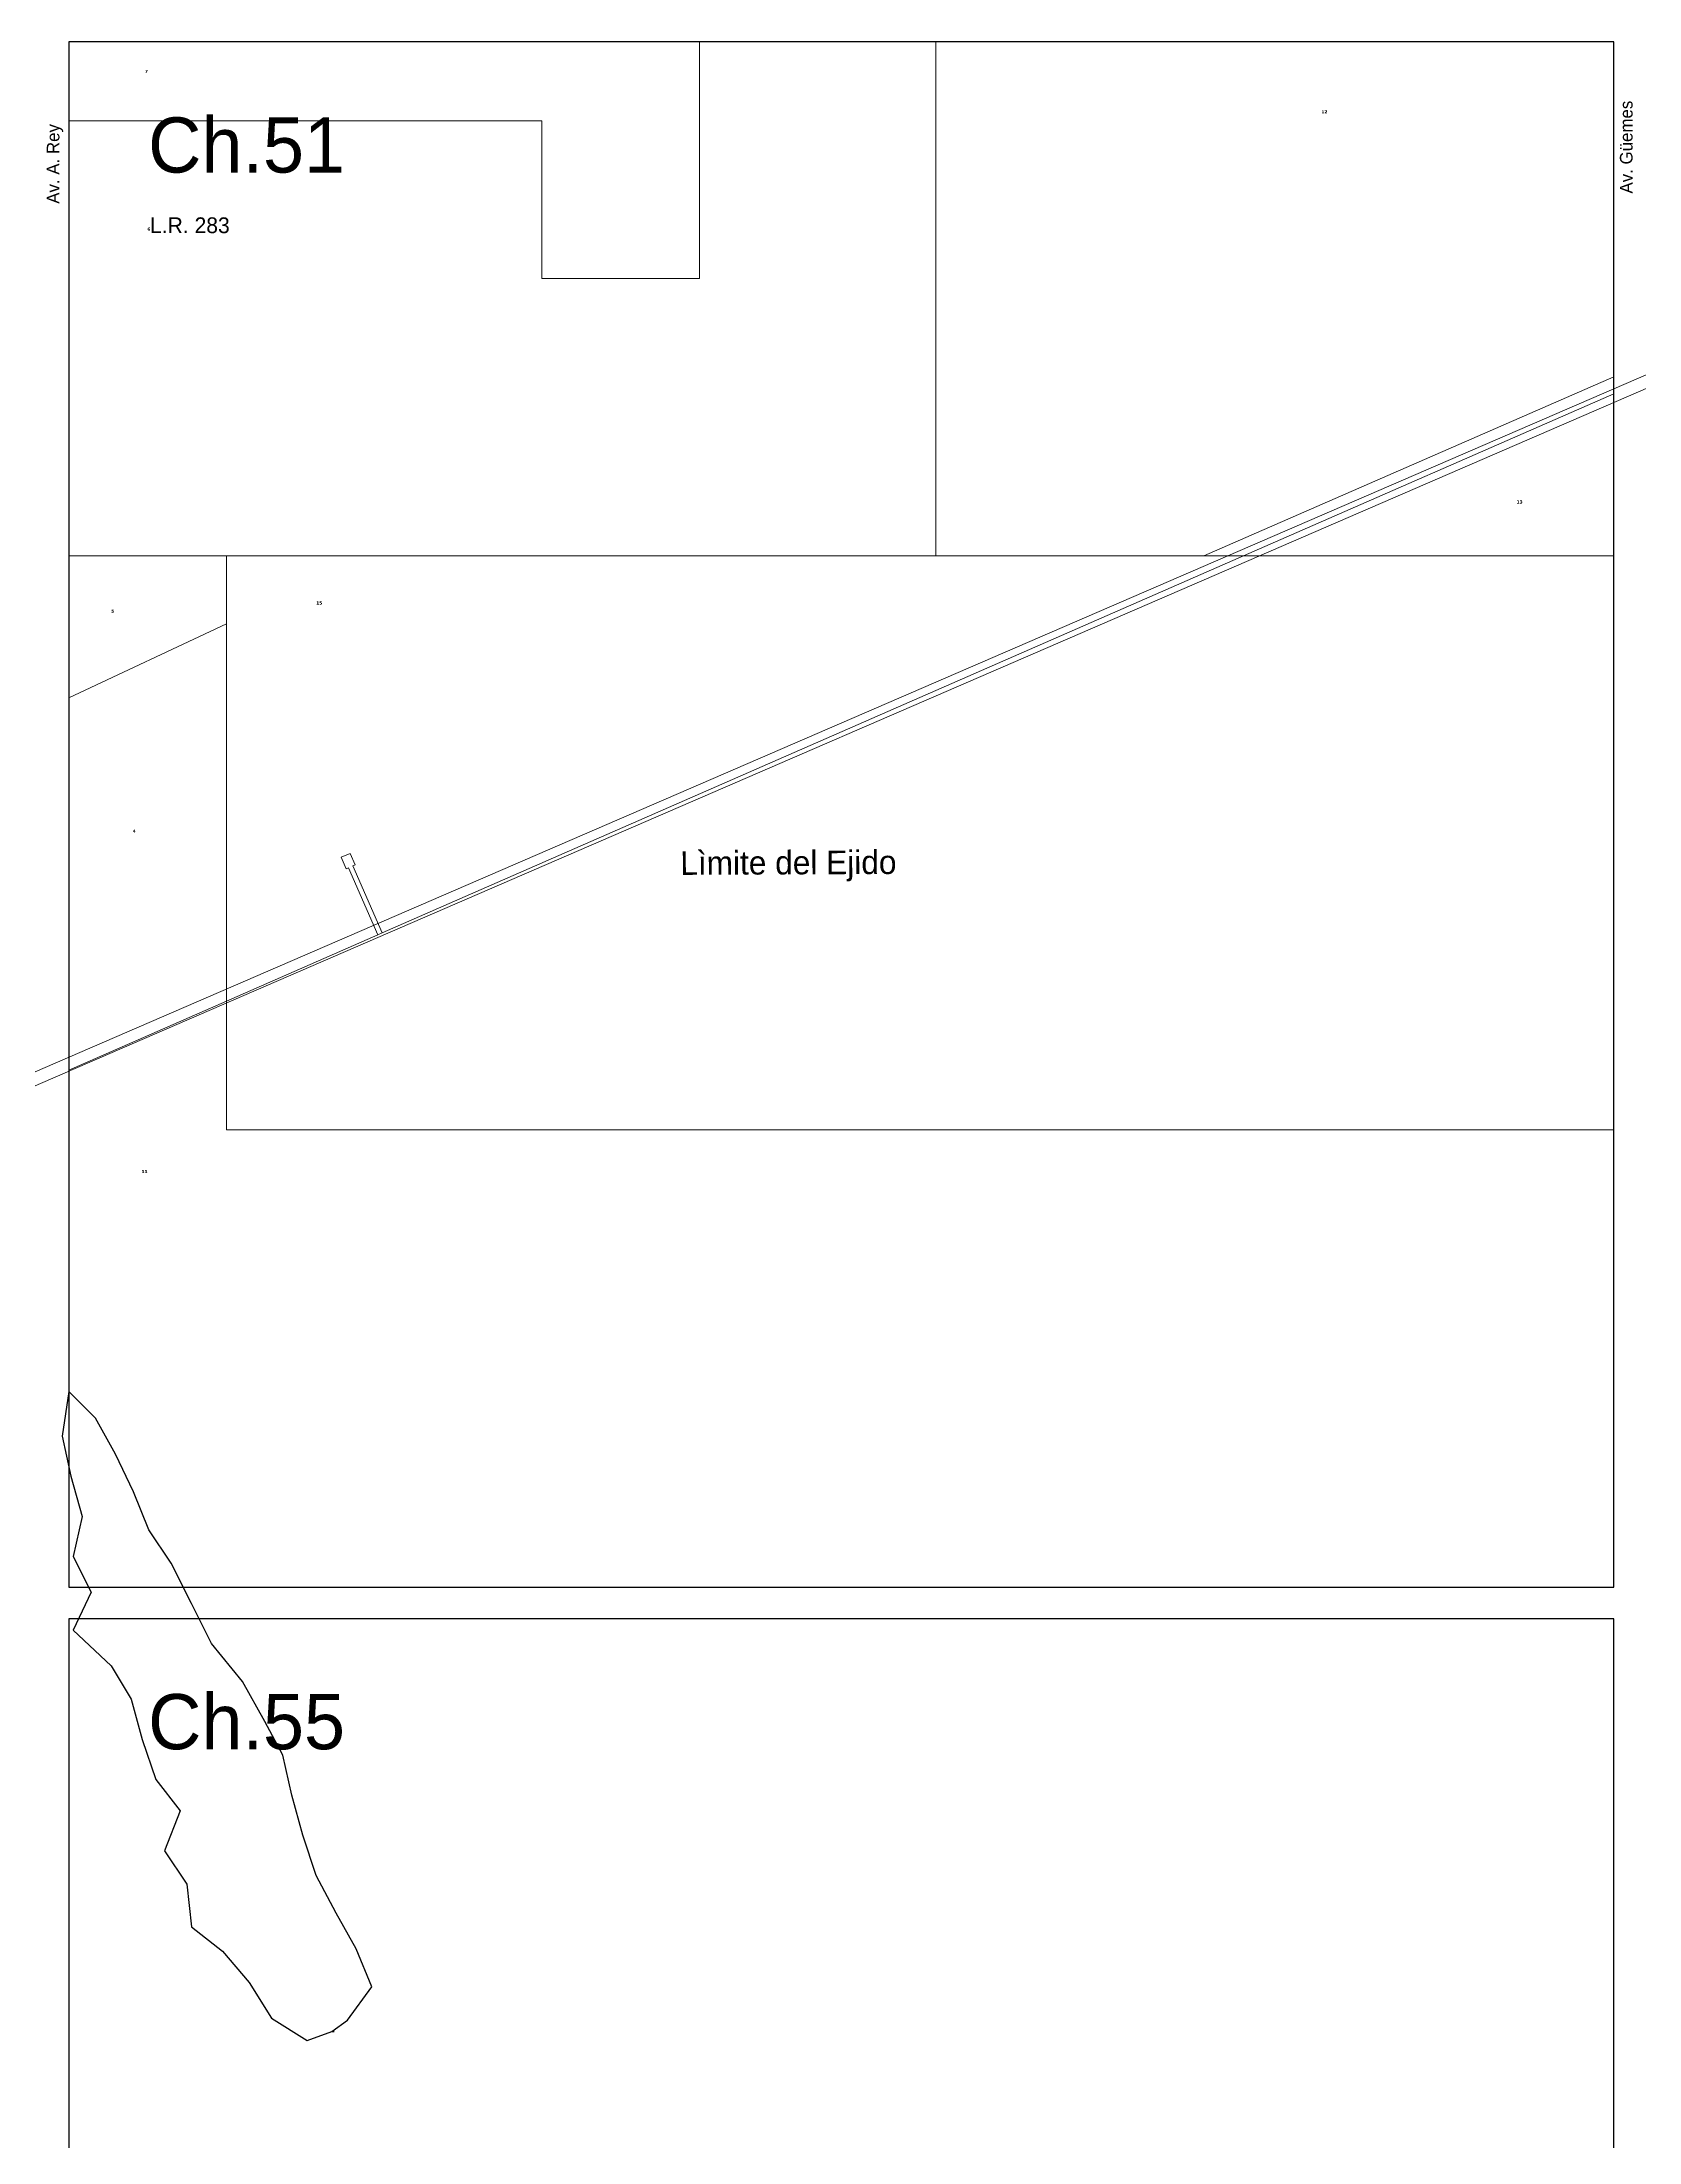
# Model space of a CAD drawing. Header units: millimetres. Extents: x 0 to 6558, y 60 to 10727.
# Drawn here: x 2183 to 3196, y 5063 to 6395 of the extents above; entities that cross this region are included whole.
import ezdxf

# ---------------------------------------------------------------- set-up
doc = ezdxf.new("R2010")
doc.units = ezdxf.units.MM
doc.linetypes.add('ACAD_ISO05W100', pattern=[33, 24, -3, 0, -3, 0, -3])
for name, color, linetype, lineweight in [('0 LAGUNA', 140, 'Continuous', 30), ('0 N° CHACRAS', 253, 'Continuous', 35), ('0 N° DE PARCELA', 255, 'Continuous', 25), ('0 SIG - PARCELAS', 252, 'Continuous', 18)]:
    doc.layers.add(name, color=color, linetype=linetype, lineweight=lineweight)
for name, color, linetype in [('0 LIMITES', 7, 'Continuous'), ('0 NOMBRE DE CALLES', 255, 'Continuous'), ('0 Nº DE LOTE', 251, 'Continuous'), ('0 SIG - CHACRAS', 253, 'Continuous')]:
    doc.layers.add(name, color=color, linetype=linetype)
doc.styles.get("Standard").update_dxf_attribs({"font": 'arial.ttf'})
doc.styles.add('STYLE1', font='arial.ttf')

msp = doc.modelspace()

# ---------------------------------------------------------------- linework, layer by layer
at = {"layer": '0 LAGUNA'}
msp.add_lwpolyline([(2366.848, 5133.287), (2376.747, 5140.357), (2392.302, 5161.569), (2382.403, 5185.61), (2369.676, 5208.236), (2356.949, 5232.277), (2348.464, 5257.731), (2341.393, 5283.186), (2335.736, 5308.64), (2324.423, 5329.852), (2310.282, 5355.307), (2290.484, 5379.347), (2277.757, 5404.802), (2265.029, 5430.256), (2250.888, 5451.468), (2240.989, 5475.509), (2229.676, 5499.549), (2216.949, 5522.176), (2199.979, 5539.145), (2195.736, 5510.862), (2201.393, 5485.408), (2208.464, 5459.953), (2202.807, 5434.499), (2214.12, 5411.872), (2202.807, 5387.832), (2226.848, 5365.206), (2239.575, 5343.994), (2246.646, 5318.539), (2255.13, 5293.085), (2270.686, 5273.287), (2260.787, 5247.832), (2274.928, 5226.62), (2277.757, 5199.751), (2297.555, 5184.196), (2314.524, 5164.398), (2328.666, 5141.771), (2351.292, 5127.63), (2366.848, 5133.287), (2368.262, 5133.287)], dxfattribs=at)
msp.add_lwpolyline([(2366.848, 5133.287), (2376.747, 5140.357), (2392.302, 5161.569), (2382.403, 5185.61), (2369.676, 5208.236), (2356.949, 5232.277), (2348.464, 5257.731), (2341.393, 5283.186), (2335.736, 5308.64), (2324.423, 5329.852), (2310.282, 5355.307), (2290.484, 5379.347), (2277.757, 5404.802), (2265.029, 5430.256), (2250.888, 5451.468), (2240.989, 5475.509), (2229.676, 5499.549), (2216.949, 5522.176), (2199.979, 5539.145), (2195.736, 5510.862), (2201.393, 5485.408), (2208.464, 5459.953), (2202.807, 5434.499), (2214.12, 5411.872), (2202.807, 5387.832), (2226.848, 5365.206), (2239.575, 5343.994), (2246.646, 5318.539), (2255.13, 5293.085), (2270.686, 5273.287), (2260.787, 5247.832), (2274.928, 5226.62), (2277.757, 5199.751), (2297.555, 5184.196), (2314.524, 5164.398), (2328.666, 5141.771), (2351.292, 5127.63), (2366.848, 5133.287), (2368.262, 5133.287)], dxfattribs=at)
at = {"layer": '0 SIG - CHACRAS'}
for points in [[(2199.979, 5415.105), (3179.979, 5415.105), (3179.979, 6395.105), (2199.979, 6395.105)], [(2199.979, 4415.105), (3179.979, 4415.105), (3179.979, 5395.105), (2199.979, 5395.105)]]:
    msp.add_lwpolyline(points, close=True, dxfattribs=at)
at = {"layer": '0 SIG - PARCELAS'}
for p, q in [((1429.817, 5417.913), (3685.576, 6393.903)), ((1433.492, 5410.786), (3688.752, 6386.561))]:
    msp.add_line(p, q, dxfattribs=at)
for points in [[(2199.979, 6395.105), (2599.979, 6395.105), (2599.979, 6245.105), (2499.979, 6245.105), (2499.979, 6345.105), (2199.979, 6345.105)], [(2199.979, 6345.105), (2499.979, 6345.105), (2499.979, 6245.105), (2599.979, 6245.105), (2599.979, 6395.105), (2749.979, 6395.105), (2749.979, 6069.105), (2199.979, 6069.105)], [(3179.979, 6171.905), (3179.979, 6069.105), (2945.079, 6069.105)], [(2199.979, 5979.105), (2299.979, 6026.105), (2299.979, 6069.105), (2199.979, 6069.105)], [(2299.979, 6069.105), (2299.979, 5786.787), (2396.014, 5828.815), (2377.411, 5871.323), (2375.973, 5870.694), (2372.766, 5878.022), (2378.391, 5880.484), (2381.598, 5873.155), (2380.16, 5872.526), (2398.762, 5830.018), (2945.079, 6069.105)], [(2199.979, 5743.025), (2299.979, 5786.785), (2299.979, 6026.105), (2199.979, 5979.105)], [(2299.979, 5786.785), (2199.979, 5743.025), (2199.979, 5415.105), (3179.979, 5415.105), (3179.979, 5705.105), (2299.979, 5705.105)]]:
    msp.add_lwpolyline(points, close=True, dxfattribs=at)
for points in [[(2749.979, 6395.105), (2749.979, 6069.105), (2919.979, 6069.105), (3179.979, 6182.825), (3179.979, 6395.105), (2749.979, 6395.105)], [(2396.014, 5828.815), (2377.411, 5871.323), (2375.973, 5870.694), (2372.766, 5878.022), (2378.391, 5880.484), (2381.598, 5873.155), (2380.16, 5872.526), (2398.762, 5830.018), (2396.014, 5828.815)]]:
    msp.add_lwpolyline(points, dxfattribs=at)

# ---------------------------------------------------------------- texts
at = {"layer": '0 LIMITES', "color": 3, "linetype": 'ACAD_ISO05W100', "ltscale": 10, "insert": (2587.888, 5872.087), "char_height": 15, "width": 783.33333, "attachment_point": 4, "rotation": 0.251364}
msp.add_mtext('\\pt30;{\\fBankGothic Lt BT|b0|i0|c0|p34;\\C3;Lìmite del Ejido}', dxfattribs=at)
at = {"layer": '0 NOMBRE DE CALLES', "char_height": 8, "width": 783.33333, "attachment_point": 4, "rotation": 90}
for s, insert in [('\\pt8;{\\fBankGothic Lt BT|b0|i0|c0|p34;Av. Güemes}', (3187.965, 6299.001)), ('\\pt16;{\\fBankGothic Lt BT|b0|i0|c0|p34;Av. A. Rey}', (2191.27, 6292.52))]:
    msp.add_mtext(s, dxfattribs=dict(at, insert=insert))
at = {"layer": '0 N° CHACRAS', "linetype": 'Continuous', "char_height": 35, "width": 338.88889, "attachment_point": 4}
for s, insert in [('{\\fBankGothic Lt BT|b0|i0|c0|p34;Ch.51}', (2250.34, 6329.54)), ('{\\fBankGothic Lt BT|b0|i0|c0|p34;Ch.55}', (2250.34, 5329.54))]:
    msp.add_mtext(s, dxfattribs=dict(at, insert=insert))
at = {"layer": '0 N° DE PARCELA', "color": 7, "char_height": 2, "attachment_point": 4, "style": 'STYLE1'}
for s, insert in [('{\\fVerdana|b1|i0|c0|p34;\\C7;7}', (2248.315, 6376.443)), ('{\\fVerdana|b1|i0|c0|p34;\\C256;12}', (2994.512, 6350.866)), ('{\\fVerdana|b1|i0|c0|p34;\\C7;6}', (2249.86, 6276.424)), ('{\\fVerdana|b1|i0|c0|p34;\\C7;13}', (3118.369, 6103.357)), ('{\\fVerdana|b1|i0|c0|p34;\\C256;5}', (2226.864, 6034.029)), ('{\\fVerdana|b1|i0|c0|p34;\\C256;15}', (2356.942, 6039.277)), ('{\\fVerdana|b1|i0|c0|p34;\\C256;4}', (2240.558, 5894.595)), ('{\\fVerdana|b1|i0|c0|p34;\\C256;11}', (2246.146, 5678.69))]:
    msp.add_mtext(s, dxfattribs=dict(at, insert=insert))
at = {"layer": '0 Nº DE LOTE', "insert": (2251.557, 6283.871), "char_height": 10, "width": 118.3044, "attachment_point": 1}
msp.add_mtext('{\\fBankGothic Lt BT|b0|i0|c0|p34;L.R. 283}', dxfattribs=at)

doc.saveas('drawing.dxf')
